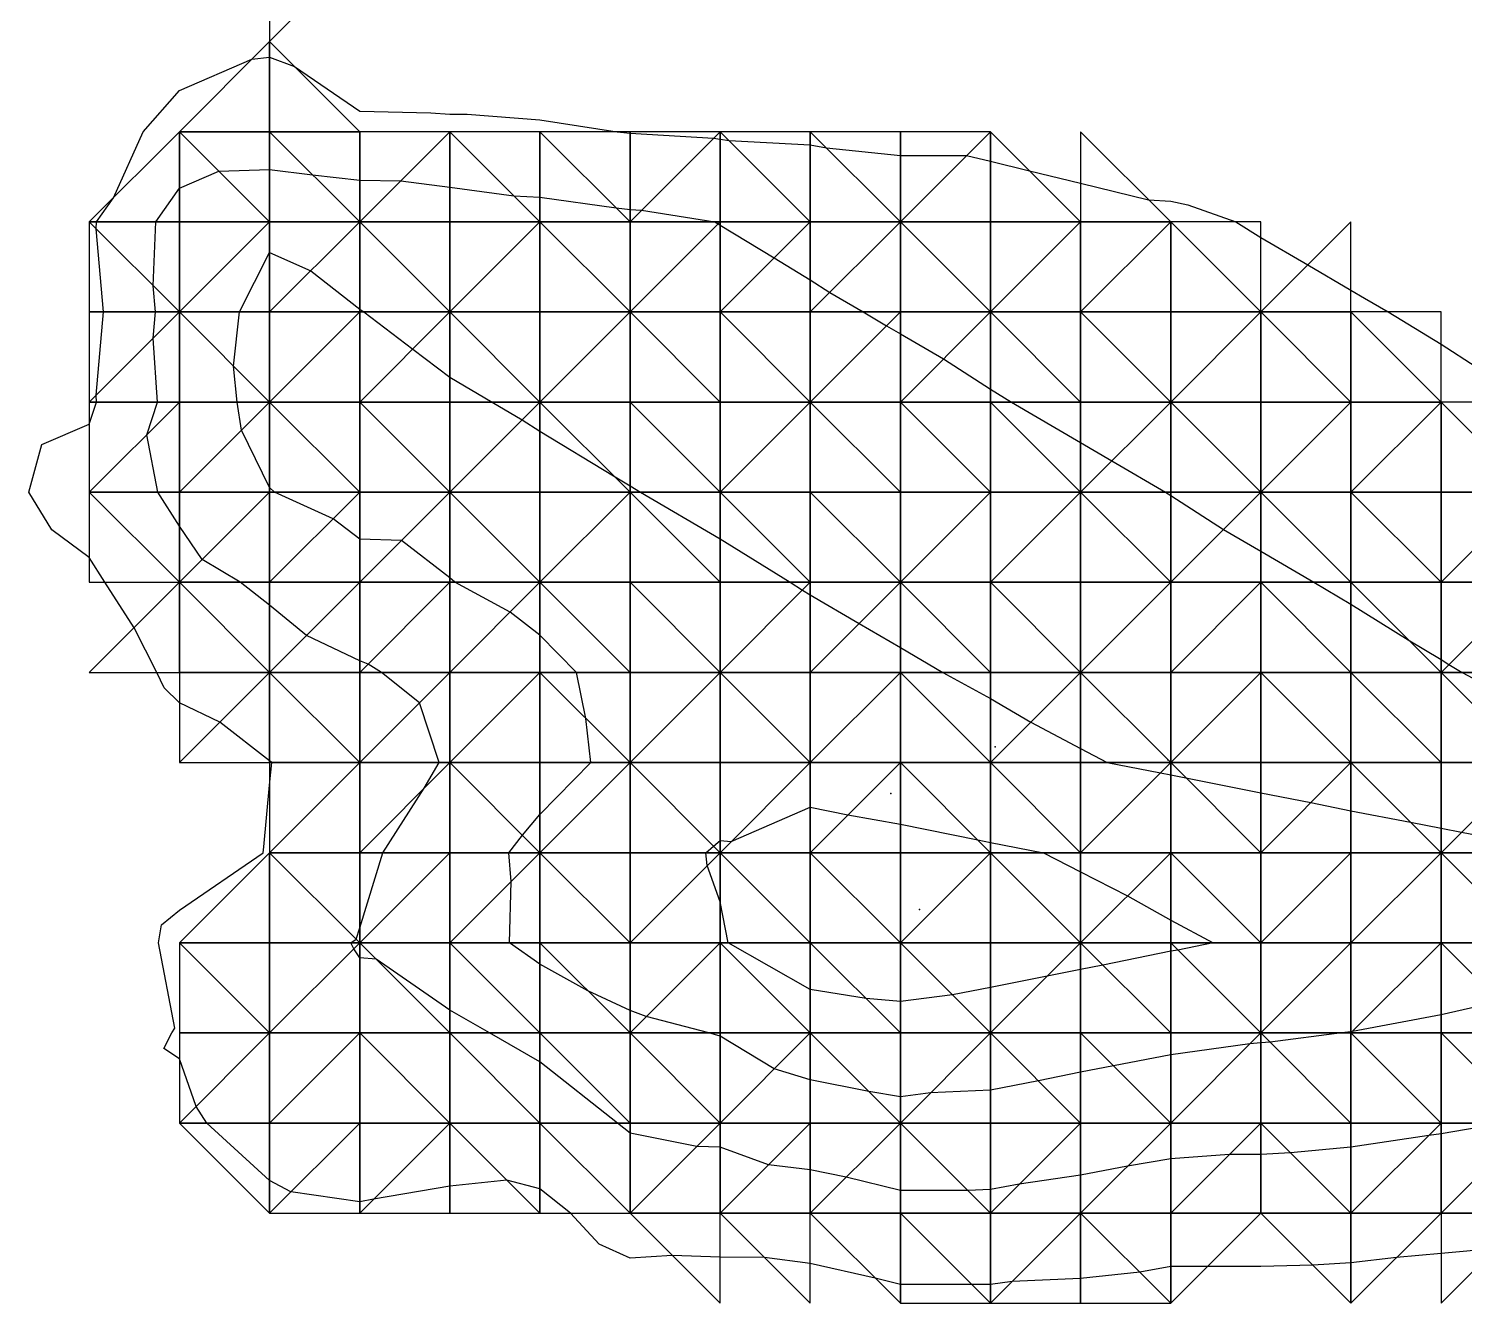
# Model space of a CAD drawing. Header units: metres. Extents: x 4732344 to 4732577, y 2266116 to 2266284.
# Drawn here: x 4732529.44 to 4732537.41, y 2266248.23 to 2266255.31 of the extents above; entities that cross this region are included whole.
import ezdxf

# ---------------------------------------------------------------- set-up
doc = ezdxf.new("R2010")
doc.units = ezdxf.units.M
doc.layers.add('TIN', color=5, linetype='Continuous')

msp = doc.modelspace()

# ---------------------------------------------------------------- linework, layer by layer
at = {"layer": 'corte', "color": 1}
for points in [[(4732537.5833, 2266248.5393, 1328.7219), (4732537.279, 2266248.5113, 1328.7118), (4732537.0326, 2266248.4886, 1328.7036), (4732536.779, 2266248.4594, 1328.6952), (4732536.5682, 2266248.4458, 1328.688), (4732536.279, 2266248.4387, 1328.6779), (4732535.9827, 2266248.4387, 1328.6675), (4732535.779, 2266248.4387, 1328.6603), (4732535.6071, 2266248.4069, 1328.6547), (4732535.279, 2266248.3729, 1328.6437), (4732534.8995, 2266248.3555, 1328.6306), (4732534.779, 2266248.3392, 1328.6266), (4732534.6748, 2266248.3392, 1328.623), (4732534.279, 2266248.3392, 1328.6094), (4732534.1401, 2266248.3739, 1328.6041), (4732533.779, 2266248.4554, 1328.5905), (4732533.5259, 2266248.4881, 1328.5794), (4732533.279, 2266248.4911, 1328.5668), (4732533.0132, 2266248.5008, 1328.5531), (4732532.779, 2266248.485, 1328.5413), (4732532.6077, 2266248.5637, 1328.5316), (4732532.4486, 2266248.735, 1328.5214), (4732532.279, 2266248.8707, 1328.5111), (4732532.0963, 2266248.9177, 1328.5012), (4732531.779, 2266248.8839, 1328.4853), (4732531.3559, 2266248.8119, 1328.4578), (4732531.279, 2266248.7975, 1328.4528), (4732530.8972, 2266248.8532, 1328.4253), (4732530.779, 2266248.9156, 1328.4157), (4732530.4305, 2266249.235, 1328.3845), (4732530.3716, 2266249.3276, 1328.3784), (4732530.279, 2266249.5921, 1328.366), (4732530.192, 2266249.648, 1328.3583), (4732530.2364, 2266249.735, 1328.3599), (4732530.2527, 2266249.7613, 1328.3604), (4732530.162, 2266250.235, 1328.3435), (4732530.179, 2266250.335, 1328.3424), (4732530.279, 2266250.4153, 1328.3475), (4732530.7433, 2266250.735, 1328.3723), (4732530.7464, 2266250.7676, 1328.3718), (4732530.779, 2266251.11, 1328.3663), (4732530.7915, 2266251.235, 1328.3643), (4732530.779, 2266251.2443, 1328.3633), (4732530.503, 2266251.459, 1328.363), (4732530.279, 2266251.5658, 1328.3577), (4732530.1937, 2266251.6497, 1328.3597), (4732530.154, 2266251.735, 1328.3651), (4732530.0271, 2266251.9831, 1328.3798), (4732529.8654, 2266252.235, 1328.3885), (4732529.779, 2266252.3723, 1328.3862), (4732529.5711, 2266252.5271, 1328.364), (4732529.4426, 2266252.735, 1328.361), (4732529.5147, 2266252.9993, 1328.399), (4732529.779, 2266253.1126, 1328.4568), (4732529.8195, 2266253.235, 1328.4757), (4732529.817, 2266253.273, 1328.4789), (4732529.857, 2266253.735, 1328.5301), (4732529.817, 2266254.197, 1328.567), (4732529.8185, 2266254.235, 1328.5709), (4732529.9123, 2266254.3683, 1328.5745), (4732530.0778, 2266254.735, 1328.5394), (4732530.279, 2266254.9642, 1328.5208), (4732530.6814, 2266255.1374, 1328.5153), (4732530.779, 2266255.148, 1328.5175), (4732530.9169, 2266255.0971, 1328.5279), (4732531.279, 2266254.8491, 1328.5679), (4732531.6734, 2266254.8406, 1328.5824), (4732531.779, 2266254.8319, 1328.587), (4732531.8759, 2266254.8319, 1328.5903), (4732532.279, 2266254.8009, 1328.6076), (4732532.7076, 2266254.735, 1328.6296), (4732532.779, 2266254.7265, 1328.633), (4732533.243, 2266254.699, 1328.6867), (4732533.279, 2266254.6933, 1328.6881), (4732533.3285, 2266254.6855, 1328.6901), (4732533.779, 2266254.6621, 1328.7064), (4732533.8687, 2266254.6453, 1328.7101), (4732534.279, 2266254.6028, 1328.7257), (4732534.6468, 2266254.6028, 1328.7384), (4732534.779, 2266254.5707, 1328.744), (4732534.996, 2266254.518, 1328.7533), (4732535.279, 2266254.4493, 1328.7653), (4732535.6564, 2266254.3576, 1328.7814), (4732535.779, 2266254.349, 1328.7859), (4732535.8732, 2266254.3292, 1328.7898), (4732536.1401, 2266254.235, 1328.8), (4732536.279, 2266254.1488, 1328.7999), (4732536.5399, 2266253.9959, 1328.8001), (4732536.779, 2266253.8557, 1328.8003), (4732536.8551, 2266253.8111, 1328.8003), (4732536.9849, 2266253.735, 1328.8001), (4732537.279, 2266253.5564, 1328.7994), (4732537.4747, 2266253.4307, 1328.7985)], [(4732537.6252, 2266249.235, 1328.6122), (4732537.279, 2266249.175, 1328.6012), (4732537.2108, 2266249.1668, 1328.599), (4732536.779, 2266249.1004, 1328.5851), (4732536.4437, 2266249.0703, 1328.5738), (4732536.279, 2266249.06, 1328.5681), (4732536.104, 2266249.06, 1328.5619), (4732535.779, 2266249.0373, 1328.5509), (4732535.5396, 2266248.9956, 1328.5431), (4732535.279, 2266248.9452, 1328.5347), (4732534.939, 2266248.895, 1328.5236), (4732534.779, 2266248.8654, 1328.5185), (4732534.654, 2266248.86, 1328.5143), (4732534.279, 2266248.86, 1328.5015), (4732533.979, 2266248.935, 1328.49), (4732533.779, 2266248.975, 1328.4826), (4732533.5469, 2266249.0029, 1328.4742), (4732533.279, 2266249.1009, 1328.4593), (4732533.1496, 2266249.1056, 1328.4526), (4732532.779, 2266249.1787, 1328.4328), (4732532.7088, 2266249.235, 1328.4286), (4732532.279, 2266249.5753, 1328.4025), (4732531.9985, 2266249.735, 1328.3813), (4732531.779, 2266249.8618, 1328.3633), (4732531.3699, 2266250.1441, 1328.3288), (4732531.279, 2266250.1517, 1328.3223), (4732531.2457, 2266250.2017, 1328.3189), (4732531.2302, 2266250.235, 1328.3171), (4732531.2592, 2266250.2548, 1328.3186), (4732531.279, 2266250.3183, 1328.3186), (4732531.4072, 2266250.735, 1328.318), (4732531.6361, 2266251.0921, 1328.3258), (4732531.721, 2266251.235, 1328.3284), (4732531.6105, 2266251.5665, 1328.3495), (4732531.401, 2266251.735, 1328.351), (4732531.3253, 2266251.7813, 1328.3502), (4732531.279, 2266251.7991, 1328.3487), (4732530.9833, 2266251.9393, 1328.3416), (4732530.779, 2266252.108, 1328.3435), (4732530.6157, 2266252.235, 1328.3443), (4732530.405, 2266252.361, 1328.3417), (4732530.279, 2266252.5463, 1328.3506), (4732530.1585, 2266252.735, 1328.3601), (4732530.0972, 2266253.0532, 1328.3861), (4732530.1574, 2266253.235, 1328.4074), (4732530.1334, 2266253.5894, 1328.4394), (4732530.1461, 2266253.735, 1328.454), (4732530.1334, 2266253.8806, 1328.4669), (4732530.1474, 2266254.235, 1328.4935), (4732530.279, 2266254.4219, 1328.4811), (4732530.498, 2266254.516, 1328.4781), (4732530.779, 2266254.5255, 1328.4867), (4732531.0175, 2266254.4965, 1328.4981), (4732531.279, 2266254.4663, 1328.5105), (4732531.5072, 2266254.4632, 1328.5186), (4732531.779, 2266254.4282, 1328.5319), (4732532.1343, 2266254.3797, 1328.5494), (4732532.279, 2266254.3714, 1328.5553), (4732532.7021, 2266254.3119, 1328.5765), (4732532.779, 2266254.3028, 1328.5801), (4732532.843, 2266254.299, 1328.5827), (4732533.2496, 2266254.235, 1328.6), (4732533.2681, 2266254.2241, 1328.6), (4732533.279, 2266254.2171, 1328.6), (4732533.579, 2266254.035, 1328.5999), (4732533.779, 2266253.9136, 1328.5999), (4732533.8877, 2266253.8437, 1328.5997), (4732534.0731, 2266253.735, 1328.5999), (4732534.2029, 2266253.6589, 1328.6), (4732534.279, 2266253.6143, 1328.6001), (4732534.5181, 2266253.4741, 1328.6003), (4732534.779, 2266253.3064, 1328.5998), (4732534.8966, 2266253.235, 1328.5998), (4732535.279, 2266253.0109, 1328.6001), (4732535.4529, 2266252.9089, 1328.6002), (4732535.7496, 2266252.735, 1328.6004), (4732535.779, 2266252.7171, 1328.6004), (4732536.0725, 2266252.5285, 1328.5996), (4732536.279, 2266252.4074, 1328.5997), (4732536.5731, 2266252.235, 1328.5999), (4732536.779, 2266252.1143, 1328.6001), (4732537.0972, 2266251.9168, 1328.5997), (4732537.279, 2266251.8064, 1328.5997), (4732537.3225, 2266251.7785, 1328.5996), (4732537.3966, 2266251.735, 1328.5997), (4732537.779, 2266251.5319, 1328.6012)], [(4732534.104, 2266249.41, 1328.3871), (4732533.779, 2266249.475, 1328.3749), (4732533.579, 2266249.535, 1328.3672), (4732533.279, 2266249.7165, 1328.3517), (4732533.2165, 2266249.735, 1328.3483), (4732532.8695, 2266249.8255, 1328.3295), (4732532.779, 2266249.8585, 1328.3245), (4732532.5457, 2266249.9683, 1328.3112), (4732532.279, 2266250.1162, 1328.292), (4732532.11, 2266250.235, 1328.2777), (4732532.1196, 2266250.5756, 1328.2707), (4732532.1071, 2266250.735, 1328.2663), (4732532.1825, 2266250.8315, 1328.2693), (4732532.279, 2266250.9465, 1328.2733), (4732532.562, 2266251.235, 1328.2863), (4732532.5343, 2266251.4797, 1328.3049), (4732532.4824, 2266251.735, 1328.3255), (4732532.279, 2266251.9419, 1328.3311), (4732532.114, 2266252.07, 1328.3319), (4732531.8068, 2266252.235, 1328.3263), (4732531.779, 2266252.2606, 1328.3269), (4732531.5109, 2266252.4669, 1328.3279), (4732531.279, 2266252.4738, 1328.3126), (4732531.1319, 2266252.5879, 1328.3133), (4732530.806, 2266252.735, 1328.3048), (4732530.779, 2266252.7613, 1328.3054), (4732530.6238, 2266253.0798, 1328.3249), (4732530.599, 2266253.235, 1328.3379), (4732530.579, 2266253.435, 1328.3554), (4732530.6123, 2266253.735, 1328.3808), (4732530.779, 2266254.0643, 1328.4054), (4732531.0078, 2266253.9638, 1328.4075), (4732531.279, 2266253.7502, 1328.4046), (4732531.3017, 2266253.735, 1328.4045), (4732531.5731, 2266253.5291, 1328.402), (4732531.779, 2266253.3729, 1328.4001), (4732532.0143, 2266253.235, 1328.4003), (4732532.1812, 2266253.1372, 1328.4005), (4732532.279, 2266253.0743, 1328.4002), (4732532.6881, 2266252.8259, 1328.4), (4732532.779, 2266252.7695, 1328.3999), (4732532.8378, 2266252.735, 1328.4), (4732533.279, 2266252.4764, 1328.4004), (4732533.6679, 2266252.235, 1328.4), (4732533.7355, 2266252.1915, 1328.3999), (4732533.779, 2266252.166, 1328.3999), (4732534.0507, 2266252.0067, 1328.4002), (4732534.279, 2266251.8729, 1328.4003), (4732534.5143, 2266251.735, 1328.4004), (4732534.779, 2266251.5898, 1328.4012), (4732535.0035, 2266251.4595, 1328.4014), (4732535.279, 2266251.3131, 1328.4024), (4732535.4261, 2266251.235, 1328.4046), (4732535.7219, 2266251.1779, 1328.4156), (4732535.779, 2266251.1668, 1328.4178), (4732535.8635, 2266251.1505, 1328.4209), (4732536.279, 2266251.0665, 1328.4365), (4732536.5573, 2266251.0133, 1328.447), (4732536.779, 2266250.968, 1328.4554), (4732537.11, 2266250.904, 1328.4679), (4732537.279, 2266250.8714, 1328.4743), (4732537.3933, 2266250.8493, 1328.4786), (4732537.779, 2266250.7748, 1328.4931)], [(4732536.0143, 2266250.235, 1328.3403), (4732535.8194, 2266250.1946, 1328.334), (4732535.779, 2266250.189, 1328.3327), (4732535.4028, 2266250.1112, 1328.321), (4732535.279, 2266250.0873, 1328.3171), (4732535.0933, 2266250.0493, 1328.3113), (4732534.779, 2266249.9879, 1328.3014), (4732534.5675, 2266249.9465, 1328.2948), (4732534.279, 2266249.9089, 1328.2855), (4732534.0885, 2266249.9255, 1328.2787), (4732533.779, 2266249.975, 1328.2673), (4732533.3229, 2266250.235, 1328.2476), (4732533.279, 2266250.4623, 1328.2426), (4732533.2076, 2266250.6636, 1328.2365), (4732533.2001, 2266250.735, 1328.2352), (4732533.2429, 2266250.7711, 1328.2368), (4732533.279, 2266250.8017, 1328.2376), (4732533.3402, 2266250.7962, 1328.2397), (4732533.779, 2266250.9879, 1328.2519), (4732533.9885, 2266250.9445, 1328.2597), (4732534.279, 2266250.8923, 1328.2705), (4732534.7086, 2266250.8054, 1328.2865), (4732534.779, 2266250.7918, 1328.2892), (4732535.0731, 2266250.735, 1328.3001), (4732535.279, 2266250.6289, 1328.3088), (4732535.539, 2266250.495, 1328.3198), (4732535.779, 2266250.36, 1328.3301), (4732536.0143, 2266250.235, 1328.3403)], [(4732537.6051, 2266249.9089, 1328.5008), (4732537.279, 2266249.835, 1328.4907), (4732536.7872, 2266249.7432, 1328.4752), (4732536.779, 2266249.7413, 1328.4749), (4732536.729, 2266249.735, 1328.4733), (4732536.3301, 2266249.6839, 1328.4601), (4732536.279, 2266249.6794, 1328.4583), (4732536.219, 2266249.675, 1328.4563), (4732535.779, 2266249.6143, 1328.4418), (4732535.4617, 2266249.5523, 1328.4315), (4732535.279, 2266249.5166, 1328.4258), (4732535.0457, 2266249.4683, 1328.4185), (4732534.779, 2266249.4168, 1328.4101), (4732534.4457, 2266249.4017, 1328.3989), (4732534.279, 2266249.3808, 1328.3935), (4732534.104, 2266249.41, 1328.3871)]]:
    msp.add_polyline3d(points, dxfattribs=at)
at = {"layer": 'corte_centroid', "color": 2}
for p in [(4732534.8046, 2266251.323, 1328.4867), (4732535.763, 2266251.2502, 1328.6159), (4732534.2259, 2266251.0627, 1328.3661), (4732534.3847, 2266250.4189, 1328.2813)]:
    msp.add_point(p, dxfattribs=at)
at = {"layer": 'TIN', "color": 5}
for points in [[(4732531.279, 2266255.735, -0.12), (4732530.779, 2266255.735, -0.104), (4732530.779, 2266255.235, -0.092)], [(4732530.779, 2266255.235, -0.092), (4732530.279, 2266254.735, -0.133), (4732530.779, 2266254.735, -0.138)], [(4732530.779, 2266254.735, -0.138), (4732531.279, 2266254.735, -0.121), (4732530.779, 2266255.235, -0.092)], [(4732530.279, 2266254.235, -0.24), (4732530.279, 2266254.735, -0.133), (4732529.779, 2266254.235, -0.088)], [(4732530.279, 2266254.235, -0.24), (4732530.779, 2266254.235, -0.286), (4732530.279, 2266254.735, -0.133)], [(4732530.279, 2266254.735, -0.133), (4732530.779, 2266254.235, -0.286), (4732530.779, 2266254.735, -0.138)], [(4732530.779, 2266254.735, -0.138), (4732530.779, 2266254.235, -0.286), (4732531.279, 2266254.235, -0.268)], [(4732531.279, 2266254.235, -0.268), (4732531.279, 2266254.735, -0.121), (4732530.779, 2266254.735, -0.138)], [(4732531.279, 2266254.735, -0.121), (4732531.279, 2266254.235, -0.268), (4732531.779, 2266254.735, -0.119)], [(4732531.779, 2266254.735, -0.119), (4732531.279, 2266254.235, -0.268), (4732531.779, 2266254.235, -0.251)], [(4732532.279, 2266254.735, -0.112), (4732531.779, 2266254.735, -0.119), (4732532.279, 2266254.235, -0.233)], [(4732532.279, 2266254.235, -0.233), (4732531.779, 2266254.735, -0.119), (4732531.779, 2266254.235, -0.251)], [(4732532.279, 2266254.735, -0.112), (4732532.279, 2266254.235, -0.233), (4732532.779, 2266254.235, -0.216)], [(4732532.779, 2266254.235, -0.216), (4732532.779, 2266254.735, -0.098), (4732532.279, 2266254.735, -0.112)], [(4732533.279, 2266254.235, -0.199), (4732533.279, 2266254.735, -0.091), (4732532.779, 2266254.235, -0.216)], [(4732533.279, 2266254.735, -0.091), (4732532.779, 2266254.735, -0.098), (4732532.779, 2266254.235, -0.216)], [(4732533.279, 2266254.735, -0.091), (4732533.779, 2266254.235, -0.182), (4732533.779, 2266254.735, -0.086)], [(4732533.279, 2266254.235, -0.199), (4732533.779, 2266254.235, -0.182), (4732533.279, 2266254.735, -0.091)], [(4732534.279, 2266254.235, -0.164), (4732534.279, 2266254.735, -0.077), (4732533.779, 2266254.735, -0.086)], [(4732533.779, 2266254.735, -0.086), (4732533.779, 2266254.235, -0.182), (4732534.279, 2266254.235, -0.164)], [(4732534.779, 2266254.235, -0.147), (4732534.779, 2266254.735, -0.077), (4732534.279, 2266254.235, -0.164)], [(4732534.279, 2266254.235, -0.164), (4732534.779, 2266254.735, -0.077), (4732534.279, 2266254.735, -0.077)], [(4732534.779, 2266254.235, -0.147), (4732535.279, 2266254.235, -0.13), (4732534.779, 2266254.735, -0.077)], [(4732535.279, 2266254.735, -0.06), (4732535.279, 2266254.235, -0.13), (4732535.779, 2266254.235, -0.113)], [(4732530.279, 2266254.235, -0.24), (4732529.779, 2266254.235, -0.088), (4732530.279, 2266253.735, -0.246)], [(4732530.279, 2266253.735, -0.246), (4732529.779, 2266254.235, -0.088), (4732529.779, 2266253.735, -0.073)], [(4732530.279, 2266253.735, -0.246), (4732530.779, 2266254.235, -0.286), (4732530.279, 2266254.235, -0.24)], [(4732530.279, 2266253.735, -0.246), (4732530.779, 2266253.735, -0.327), (4732530.779, 2266254.235, -0.286)], [(4732531.279, 2266254.235, -0.268), (4732530.779, 2266253.735, -0.327), (4732531.279, 2266253.735, -0.301)], [(4732530.779, 2266254.235, -0.286), (4732530.779, 2266253.735, -0.327), (4732531.279, 2266254.235, -0.268)], [(4732531.779, 2266253.735, -0.279), (4732531.279, 2266254.235, -0.268), (4732531.279, 2266253.735, -0.301)], [(4732531.779, 2266254.235, -0.251), (4732531.279, 2266254.235, -0.268), (4732531.779, 2266253.735, -0.279)], [(4732532.279, 2266253.735, -0.262), (4732532.279, 2266254.235, -0.233), (4732531.779, 2266253.735, -0.279)], [(4732531.779, 2266253.735, -0.279), (4732532.279, 2266254.235, -0.233), (4732531.779, 2266254.235, -0.251)], [(4732532.779, 2266253.735, -0.245), (4732532.279, 2266254.235, -0.233), (4732532.279, 2266253.735, -0.262)], [(4732532.779, 2266253.735, -0.245), (4732532.779, 2266254.235, -0.216), (4732532.279, 2266254.235, -0.233)], [(4732532.779, 2266253.735, -0.245), (4732533.279, 2266253.735, -0.227), (4732533.279, 2266254.235, -0.199)], [(4732533.279, 2266254.235, -0.199), (4732532.779, 2266254.235, -0.216), (4732532.779, 2266253.735, -0.245)], [(4732533.279, 2266253.735, -0.227), (4732533.779, 2266254.235, -0.182), (4732533.279, 2266254.235, -0.199)], [(4732533.279, 2266253.735, -0.227), (4732533.779, 2266253.735, -0.21), (4732533.779, 2266254.235, -0.182)], [(4732534.279, 2266254.235, -0.164), (4732533.779, 2266253.735, -0.21), (4732534.279, 2266253.735, -0.193)], [(4732533.779, 2266254.235, -0.182), (4732533.779, 2266253.735, -0.21), (4732534.279, 2266254.235, -0.164)], [(4732534.279, 2266254.235, -0.164), (4732534.779, 2266253.735, -0.176), (4732534.779, 2266254.235, -0.147)], [(4732534.279, 2266253.735, -0.193), (4732534.779, 2266253.735, -0.176), (4732534.279, 2266254.235, -0.164)], [(4732535.279, 2266254.235, -0.13), (4732534.779, 2266253.735, -0.176), (4732535.279, 2266253.735, -0.159)], [(4732534.779, 2266254.235, -0.147), (4732534.779, 2266253.735, -0.176), (4732535.279, 2266254.235, -0.13)], [(4732535.779, 2266254.235, -0.113), (4732535.279, 2266254.235, -0.13), (4732535.279, 2266253.735, -0.159)], [(4732535.779, 2266254.235, -0.113), (4732535.279, 2266253.735, -0.159), (4732535.779, 2266253.735, -0.141)], [(4732536.279, 2266253.735, -0.124), (4732535.779, 2266254.235, -0.113), (4732535.779, 2266253.735, -0.141)], [(4732536.279, 2266254.235, -0.095), (4732535.779, 2266254.235, -0.113), (4732536.279, 2266253.735, -0.124)], [(4732536.279, 2266253.735, -0.124), (4732536.779, 2266253.735, -0.107), (4732536.779, 2266254.235, -0.078)], [(4732529.779, 2266253.735, -0.073), (4732529.779, 2266253.235, -0.088), (4732530.279, 2266253.735, -0.246)], [(4732529.779, 2266253.235, -0.088), (4732530.279, 2266253.235, -0.236), (4732530.279, 2266253.735, -0.246)], [(4732530.779, 2266253.235, -0.336), (4732530.279, 2266253.735, -0.246), (4732530.279, 2266253.235, -0.236)], [(4732530.779, 2266253.735, -0.327), (4732530.279, 2266253.735, -0.246), (4732530.779, 2266253.235, -0.336)], [(4732531.279, 2266253.735, -0.301), (4732530.779, 2266253.735, -0.327), (4732530.779, 2266253.235, -0.336)], [(4732530.779, 2266253.235, -0.336), (4732531.279, 2266253.235, -0.33), (4732531.279, 2266253.735, -0.301)], [(4732531.779, 2266253.735, -0.279), (4732531.279, 2266253.235, -0.33), (4732531.779, 2266253.235, -0.308)], [(4732531.279, 2266253.735, -0.301), (4732531.279, 2266253.235, -0.33), (4732531.779, 2266253.735, -0.279)], [(4732532.279, 2266253.735, -0.262), (4732531.779, 2266253.735, -0.279), (4732532.279, 2266253.235, -0.291)], [(4732532.279, 2266253.235, -0.291), (4732531.779, 2266253.735, -0.279), (4732531.779, 2266253.235, -0.308)], [(4732532.279, 2266253.735, -0.262), (4732532.279, 2266253.235, -0.291), (4732532.779, 2266253.735, -0.245)], [(4732532.779, 2266253.735, -0.245), (4732532.279, 2266253.235, -0.291), (4732532.779, 2266253.235, -0.273)], [(4732532.779, 2266253.735, -0.245), (4732532.779, 2266253.235, -0.273), (4732533.279, 2266253.235, -0.256)], [(4732533.279, 2266253.235, -0.256), (4732533.279, 2266253.735, -0.227), (4732532.779, 2266253.735, -0.245)], [(4732533.779, 2266253.735, -0.21), (4732533.279, 2266253.735, -0.227), (4732533.779, 2266253.235, -0.239)], [(4732533.779, 2266253.235, -0.239), (4732533.279, 2266253.735, -0.227), (4732533.279, 2266253.235, -0.256)], [(4732533.779, 2266253.235, -0.239), (4732534.279, 2266253.235, -0.222), (4732534.279, 2266253.735, -0.193)], [(4732534.279, 2266253.735, -0.193), (4732533.779, 2266253.735, -0.21), (4732533.779, 2266253.235, -0.239)], [(4732534.779, 2266253.735, -0.176), (4732534.279, 2266253.235, -0.222), (4732534.779, 2266253.235, -0.204)], [(4732534.279, 2266253.735, -0.193), (4732534.279, 2266253.235, -0.222), (4732534.779, 2266253.735, -0.176)], [(4732535.279, 2266253.735, -0.159), (4732534.779, 2266253.735, -0.176), (4732535.279, 2266253.235, -0.187)], [(4732535.279, 2266253.235, -0.187), (4732534.779, 2266253.735, -0.176), (4732534.779, 2266253.235, -0.204)], [(4732535.779, 2266253.735, -0.141), (4732535.279, 2266253.735, -0.159), (4732535.779, 2266253.235, -0.17)], [(4732535.279, 2266253.735, -0.159), (4732535.279, 2266253.235, -0.187), (4732535.779, 2266253.235, -0.17)], [(4732535.779, 2266253.235, -0.17), (4732536.279, 2266253.735, -0.124), (4732535.779, 2266253.735, -0.141)], [(4732536.279, 2266253.235, -0.153), (4732536.279, 2266253.735, -0.124), (4732535.779, 2266253.235, -0.17)], [(4732536.779, 2266253.235, -0.136), (4732536.779, 2266253.735, -0.107), (4732536.279, 2266253.735, -0.124)], [(4732536.279, 2266253.735, -0.124), (4732536.279, 2266253.235, -0.153), (4732536.779, 2266253.235, -0.136)], [(4732537.279, 2266253.735, -0.09), (4732536.779, 2266253.735, -0.107), (4732537.279, 2266253.235, -0.118)], [(4732537.279, 2266253.235, -0.118), (4732536.779, 2266253.735, -0.107), (4732536.779, 2266253.235, -0.136)], [(4732529.779, 2266253.235, -0.088), (4732529.779, 2266252.735, -0.137), (4732530.279, 2266253.235, -0.236)], [(4732530.279, 2266253.235, -0.236), (4732529.779, 2266252.735, -0.137), (4732530.279, 2266252.735, -0.22)], [(4732530.779, 2266253.235, -0.336), (4732530.279, 2266253.235, -0.236), (4732530.279, 2266252.735, -0.22)], [(4732530.279, 2266252.735, -0.22), (4732530.779, 2266252.735, -0.298), (4732530.779, 2266253.235, -0.336)], [(4732530.779, 2266252.735, -0.298), (4732531.279, 2266252.735, -0.335), (4732530.779, 2266253.235, -0.336)], [(4732531.279, 2266252.735, -0.335), (4732531.279, 2266253.235, -0.33), (4732530.779, 2266253.235, -0.336)], [(4732531.779, 2266252.735, -0.337), (4732531.279, 2266253.235, -0.33), (4732531.279, 2266252.735, -0.335)], [(4732531.779, 2266253.235, -0.308), (4732531.279, 2266253.235, -0.33), (4732531.779, 2266252.735, -0.337)], [(4732531.779, 2266253.235, -0.308), (4732531.779, 2266252.735, -0.337), (4732532.279, 2266253.235, -0.291)], [(4732532.279, 2266253.235, -0.291), (4732531.779, 2266252.735, -0.337), (4732532.279, 2266252.735, -0.319)], [(4732532.779, 2266252.735, -0.302), (4732532.779, 2266253.235, -0.273), (4732532.279, 2266253.235, -0.291)], [(4732532.279, 2266253.235, -0.291), (4732532.279, 2266252.735, -0.319), (4732532.779, 2266252.735, -0.302)], [(4732532.779, 2266253.235, -0.273), (4732533.279, 2266252.735, -0.285), (4732533.279, 2266253.235, -0.256)], [(4732532.779, 2266252.735, -0.302), (4732533.279, 2266252.735, -0.285), (4732532.779, 2266253.235, -0.273)], [(4732533.279, 2266253.235, -0.256), (4732533.279, 2266252.735, -0.285), (4732533.779, 2266253.235, -0.239)], [(4732533.779, 2266253.235, -0.239), (4732533.279, 2266252.735, -0.285), (4732533.779, 2266252.735, -0.268)], [(4732534.279, 2266253.235, -0.222), (4732533.779, 2266253.235, -0.239), (4732534.279, 2266252.735, -0.25)], [(4732534.279, 2266252.735, -0.25), (4732533.779, 2266253.235, -0.239), (4732533.779, 2266252.735, -0.268)], [(4732534.779, 2266253.235, -0.204), (4732534.279, 2266253.235, -0.222), (4732534.779, 2266252.735, -0.233)], [(4732534.279, 2266253.235, -0.222), (4732534.279, 2266252.735, -0.25), (4732534.779, 2266252.735, -0.233)], [(4732535.279, 2266252.735, -0.216), (4732535.279, 2266253.235, -0.187), (4732534.779, 2266253.235, -0.204)], [(4732534.779, 2266253.235, -0.204), (4732534.779, 2266252.735, -0.233), (4732535.279, 2266252.735, -0.216)], [(4732535.279, 2266252.735, -0.216), (4732535.779, 2266253.235, -0.17), (4732535.279, 2266253.235, -0.187)], [(4732535.779, 2266252.735, -0.199), (4732535.779, 2266253.235, -0.17), (4732535.279, 2266252.735, -0.216)], [(4732535.779, 2266252.735, -0.199), (4732536.279, 2266252.735, -0.181), (4732535.779, 2266253.235, -0.17)], [(4732535.779, 2266253.235, -0.17), (4732536.279, 2266252.735, -0.181), (4732536.279, 2266253.235, -0.153)], [(4732536.279, 2266252.735, -0.181), (4732536.779, 2266252.735, -0.164), (4732536.779, 2266253.235, -0.136)], [(4732536.779, 2266253.235, -0.136), (4732536.279, 2266253.235, -0.153), (4732536.279, 2266252.735, -0.181)], [(4732537.279, 2266253.235, -0.118), (4732536.779, 2266252.735, -0.164), (4732537.279, 2266252.735, -0.147)], [(4732536.779, 2266253.235, -0.136), (4732536.779, 2266252.735, -0.164), (4732537.279, 2266253.235, -0.118)], [(4732537.279, 2266252.735, -0.147), (4732537.779, 2266252.735, -0.13), (4732537.279, 2266253.235, -0.118)], [(4732537.279, 2266253.235, -0.118), (4732537.779, 2266252.735, -0.13), (4732537.779, 2266253.235, -0.101)], [(4732530.279, 2266252.235, -0.167), (4732529.779, 2266252.735, -0.137), (4732529.779, 2266252.235, -0.086)], [(4732530.279, 2266252.735, -0.22), (4732529.779, 2266252.735, -0.137), (4732530.279, 2266252.235, -0.167)], [(4732530.279, 2266252.235, -0.167), (4732530.779, 2266252.235, -0.216), (4732530.779, 2266252.735, -0.298)], [(4732530.279, 2266252.235, -0.167), (4732530.779, 2266252.735, -0.298), (4732530.279, 2266252.735, -0.22)], [(4732530.779, 2266252.735, -0.298), (4732530.779, 2266252.235, -0.216), (4732531.279, 2266252.735, -0.335)], [(4732531.279, 2266252.735, -0.335), (4732530.779, 2266252.235, -0.216), (4732531.279, 2266252.235, -0.268)], [(4732531.779, 2266252.735, -0.337), (4732531.279, 2266252.735, -0.335), (4732531.279, 2266252.235, -0.268)], [(4732531.279, 2266252.235, -0.268), (4732531.779, 2266252.235, -0.298), (4732531.779, 2266252.735, -0.337)], [(4732532.279, 2266252.235, -0.334), (4732531.779, 2266252.735, -0.337), (4732531.779, 2266252.235, -0.298)], [(4732532.279, 2266252.735, -0.319), (4732531.779, 2266252.735, -0.337), (4732532.279, 2266252.235, -0.334)], [(4732532.279, 2266252.235, -0.334), (4732532.779, 2266252.235, -0.331), (4732532.779, 2266252.735, -0.302)], [(4732532.779, 2266252.735, -0.302), (4732532.279, 2266252.735, -0.319), (4732532.279, 2266252.235, -0.334)], [(4732533.279, 2266252.235, -0.314), (4732533.279, 2266252.735, -0.285), (4732532.779, 2266252.735, -0.302)], [(4732532.779, 2266252.735, -0.302), (4732532.779, 2266252.235, -0.331), (4732533.279, 2266252.235, -0.314)], [(4732533.279, 2266252.735, -0.285), (4732533.279, 2266252.235, -0.314), (4732533.779, 2266252.235, -0.296)], [(4732533.779, 2266252.735, -0.268), (4732533.279, 2266252.735, -0.285), (4732533.779, 2266252.235, -0.296)], [(4732533.779, 2266252.735, -0.268), (4732533.779, 2266252.235, -0.296), (4732534.279, 2266252.235, -0.279)], [(4732534.279, 2266252.235, -0.279), (4732534.279, 2266252.735, -0.25), (4732533.779, 2266252.735, -0.268)], [(4732534.279, 2266252.235, -0.279), (4732534.779, 2266252.735, -0.233), (4732534.279, 2266252.735, -0.25)], [(4732534.779, 2266252.235, -0.262), (4732534.779, 2266252.735, -0.233), (4732534.279, 2266252.235, -0.279)], [(4732535.279, 2266252.735, -0.216), (4732534.779, 2266252.235, -0.262), (4732535.279, 2266252.235, -0.245)], [(4732535.279, 2266252.735, -0.216), (4732534.779, 2266252.735, -0.233), (4732534.779, 2266252.235, -0.262)], [(4732535.279, 2266252.735, -0.216), (4732535.279, 2266252.235, -0.245), (4732535.779, 2266252.235, -0.227)], [(4732535.779, 2266252.235, -0.227), (4732535.779, 2266252.735, -0.199), (4732535.279, 2266252.735, -0.216)], [(4732535.779, 2266252.235, -0.227), (4732536.279, 2266252.235, -0.21), (4732536.279, 2266252.735, -0.181)], [(4732536.279, 2266252.735, -0.181), (4732535.779, 2266252.735, -0.199), (4732535.779, 2266252.235, -0.227)], [(4732536.279, 2266252.735, -0.181), (4732536.279, 2266252.235, -0.21), (4732536.779, 2266252.235, -0.193)], [(4732536.779, 2266252.235, -0.193), (4732536.779, 2266252.735, -0.164), (4732536.279, 2266252.735, -0.181)], [(4732536.779, 2266252.735, -0.164), (4732537.279, 2266252.235, -0.176), (4732537.279, 2266252.735, -0.147)], [(4732536.779, 2266252.235, -0.193), (4732537.279, 2266252.235, -0.176), (4732536.779, 2266252.735, -0.164)], [(4732537.779, 2266252.735, -0.13), (4732537.279, 2266252.235, -0.176), (4732537.779, 2266252.235, -0.158)], [(4732537.279, 2266252.735, -0.147), (4732537.279, 2266252.235, -0.176), (4732537.779, 2266252.735, -0.13)], [(4732529.779, 2266251.735, -0.034), (4732530.279, 2266251.735, -0.122), (4732530.279, 2266252.235, -0.167)], [(4732530.279, 2266251.735, -0.122), (4732530.779, 2266251.735, -0.153), (4732530.279, 2266252.235, -0.167)], [(4732530.279, 2266252.235, -0.167), (4732530.779, 2266251.735, -0.153), (4732530.779, 2266252.235, -0.216)], [(4732531.279, 2266252.235, -0.268), (4732530.779, 2266252.235, -0.216), (4732530.779, 2266251.735, -0.153)], [(4732530.779, 2266251.735, -0.153), (4732531.279, 2266251.735, -0.19), (4732531.279, 2266252.235, -0.268)], [(4732531.279, 2266251.735, -0.19), (4732531.779, 2266251.735, -0.231), (4732531.779, 2266252.235, -0.298)], [(4732531.279, 2266252.235, -0.268), (4732531.279, 2266251.735, -0.19), (4732531.779, 2266252.235, -0.298)], [(4732532.279, 2266252.235, -0.334), (4732531.779, 2266252.235, -0.298), (4732531.779, 2266251.735, -0.231)], [(4732531.779, 2266251.735, -0.231), (4732532.279, 2266251.735, -0.276), (4732532.279, 2266252.235, -0.334)], [(4732532.779, 2266251.735, -0.335), (4732532.779, 2266252.235, -0.331), (4732532.279, 2266252.235, -0.334)], [(4732532.279, 2266252.235, -0.334), (4732532.279, 2266251.735, -0.276), (4732532.779, 2266251.735, -0.335)], [(4732533.279, 2266251.735, -0.342), (4732533.279, 2266252.235, -0.314), (4732532.779, 2266252.235, -0.331)], [(4732533.279, 2266251.735, -0.342), (4732532.779, 2266252.235, -0.331), (4732532.779, 2266251.735, -0.335)], [(4732533.279, 2266251.735, -0.342), (4732533.779, 2266252.235, -0.296), (4732533.279, 2266252.235, -0.314)], [(4732533.779, 2266251.735, -0.325), (4732533.779, 2266252.235, -0.296), (4732533.279, 2266251.735, -0.342)], [(4732533.779, 2266251.735, -0.325), (4732534.279, 2266251.735, -0.308), (4732534.279, 2266252.235, -0.279)], [(4732534.279, 2266252.235, -0.279), (4732533.779, 2266252.235, -0.296), (4732533.779, 2266251.735, -0.325)], [(4732534.279, 2266252.235, -0.279), (4732534.279, 2266251.735, -0.308), (4732534.779, 2266251.735, -0.291)], [(4732534.779, 2266251.735, -0.291), (4732534.779, 2266252.235, -0.262), (4732534.279, 2266252.235, -0.279)], [(4732534.779, 2266251.735, -0.291), (4732535.279, 2266251.735, -0.273), (4732534.779, 2266252.235, -0.262)], [(4732534.779, 2266252.235, -0.262), (4732535.279, 2266251.735, -0.273), (4732535.279, 2266252.235, -0.245)], [(4732535.779, 2266252.235, -0.227), (4732535.279, 2266252.235, -0.245), (4732535.279, 2266251.735, -0.273)], [(4732535.279, 2266251.735, -0.273), (4732535.779, 2266251.735, -0.256), (4732535.779, 2266252.235, -0.227)], [(4732535.779, 2266251.735, -0.256), (4732536.279, 2266252.235, -0.21), (4732535.779, 2266252.235, -0.227)], [(4732536.279, 2266251.735, -0.239), (4732536.279, 2266252.235, -0.21), (4732535.779, 2266251.735, -0.256)], [(4732536.779, 2266251.735, -0.222), (4732536.279, 2266252.235, -0.21), (4732536.279, 2266251.735, -0.239)], [(4732536.779, 2266252.235, -0.193), (4732536.279, 2266252.235, -0.21), (4732536.779, 2266251.735, -0.222)], [(4732536.779, 2266252.235, -0.193), (4732536.779, 2266251.735, -0.222), (4732537.279, 2266251.735, -0.204)], [(4732537.279, 2266251.735, -0.204), (4732537.279, 2266252.235, -0.176), (4732536.779, 2266252.235, -0.193)], [(4732537.779, 2266252.235, -0.158), (4732537.279, 2266252.235, -0.176), (4732537.279, 2266251.735, -0.204)], [(4732537.279, 2266251.735, -0.204), (4732537.779, 2266251.735, -0.187), (4732537.779, 2266252.235, -0.158)], [(4732530.779, 2266251.735, -0.153), (4732530.279, 2266251.735, -0.122), (4732530.279, 2266251.235, -0.057)], [(4732530.279, 2266251.235, -0.057), (4732530.779, 2266251.235, -0.099), (4732530.779, 2266251.735, -0.153)], [(4732530.779, 2266251.735, -0.153), (4732531.279, 2266251.235, -0.139), (4732531.279, 2266251.735, -0.19)], [(4732530.779, 2266251.235, -0.099), (4732531.279, 2266251.235, -0.139), (4732530.779, 2266251.735, -0.153)], [(4732531.279, 2266251.735, -0.19), (4732531.279, 2266251.235, -0.139), (4732531.779, 2266251.735, -0.231)], [(4732531.779, 2266251.735, -0.231), (4732531.279, 2266251.235, -0.139), (4732531.779, 2266251.235, -0.208)], [(4732532.279, 2266251.735, -0.276), (4732531.779, 2266251.735, -0.231), (4732531.779, 2266251.235, -0.208)], [(4732531.779, 2266251.235, -0.208), (4732532.279, 2266251.235, -0.27), (4732532.279, 2266251.735, -0.276)], [(4732532.279, 2266251.235, -0.27), (4732532.779, 2266251.235, -0.323), (4732532.279, 2266251.735, -0.276)], [(4732532.279, 2266251.735, -0.276), (4732532.779, 2266251.235, -0.323), (4732532.779, 2266251.735, -0.335)], [(4732532.779, 2266251.735, -0.335), (4732532.779, 2266251.235, -0.323), (4732533.279, 2266251.735, -0.342)], [(4732533.279, 2266251.735, -0.342), (4732532.779, 2266251.235, -0.323), (4732533.279, 2266251.235, -0.361)], [(4732533.279, 2266251.735, -0.342), (4732533.779, 2266251.235, -0.357), (4732533.779, 2266251.735, -0.325)], [(4732533.279, 2266251.235, -0.361), (4732533.779, 2266251.235, -0.357), (4732533.279, 2266251.735, -0.342)], [(4732533.779, 2266251.735, -0.325), (4732533.779, 2266251.235, -0.357), (4732534.279, 2266251.735, -0.308)], [(4732534.279, 2266251.735, -0.308), (4732533.779, 2266251.235, -0.357), (4732534.279, 2266251.235, -0.339)], [(4732534.279, 2266251.235, -0.339), (4732534.779, 2266251.235, -0.322), (4732534.279, 2266251.735, -0.308)], [(4732534.779, 2266251.235, -0.322), (4732534.779, 2266251.735, -0.291), (4732534.279, 2266251.735, -0.308)], [(4732535.279, 2266251.735, -0.273), (4732534.779, 2266251.735, -0.291), (4732534.779, 2266251.235, -0.322)], [(4732535.279, 2266251.735, -0.273), (4732534.779, 2266251.235, -0.322), (4732535.279, 2266251.235, -0.305)], [(4732535.279, 2266251.735, -0.273), (4732535.779, 2266251.235, -0.288), (4732535.779, 2266251.735, -0.256)], [(4732535.279, 2266251.235, -0.305), (4732535.779, 2266251.235, -0.288), (4732535.279, 2266251.735, -0.273)], [(4732536.279, 2266251.735, -0.239), (4732535.779, 2266251.735, -0.256), (4732535.779, 2266251.235, -0.288)], [(4732536.279, 2266251.235, -0.27), (4732536.279, 2266251.735, -0.239), (4732535.779, 2266251.235, -0.288)], [(4732536.779, 2266251.235, -0.253), (4732536.779, 2266251.735, -0.222), (4732536.279, 2266251.735, -0.239)], [(4732536.779, 2266251.235, -0.253), (4732536.279, 2266251.735, -0.239), (4732536.279, 2266251.235, -0.27)], [(4732536.779, 2266251.735, -0.222), (4732536.779, 2266251.235, -0.253), (4732537.279, 2266251.235, -0.236)], [(4732537.279, 2266251.235, -0.236), (4732537.279, 2266251.735, -0.204), (4732536.779, 2266251.735, -0.222)], [(4732537.779, 2266251.735, -0.187), (4732537.279, 2266251.735, -0.204), (4732537.779, 2266251.235, -0.219)], [(4732537.279, 2266251.735, -0.204), (4732537.279, 2266251.235, -0.236), (4732537.779, 2266251.235, -0.219)], [(4732530.779, 2266250.735, -0.103), (4732531.279, 2266251.235, -0.139), (4732530.779, 2266251.235, -0.099)], [(4732530.779, 2266250.735, -0.103), (4732531.279, 2266250.735, -0.18), (4732531.279, 2266251.235, -0.139)], [(4732531.779, 2266251.235, -0.208), (4732531.279, 2266251.235, -0.139), (4732531.279, 2266250.735, -0.18)], [(4732531.279, 2266250.735, -0.18), (4732531.779, 2266250.735, -0.258), (4732531.779, 2266251.235, -0.208)], [(4732532.279, 2266250.735, -0.322), (4732532.279, 2266251.235, -0.27), (4732531.779, 2266251.235, -0.208)], [(4732531.779, 2266251.235, -0.208), (4732531.779, 2266250.735, -0.258), (4732532.279, 2266250.735, -0.322)], [(4732532.279, 2266250.735, -0.322), (4732532.779, 2266251.235, -0.323), (4732532.279, 2266251.235, -0.27)], [(4732532.779, 2266250.735, -0.368), (4732532.779, 2266251.235, -0.323), (4732532.279, 2266250.735, -0.322)], [(4732533.279, 2266250.735, -0.406), (4732532.779, 2266251.235, -0.323), (4732532.779, 2266250.735, -0.368)], [(4732533.279, 2266251.235, -0.361), (4732532.779, 2266251.235, -0.323), (4732533.279, 2266250.735, -0.406)], [(4732533.279, 2266250.735, -0.406), (4732533.779, 2266251.235, -0.357), (4732533.279, 2266251.235, -0.361)], [(4732533.279, 2266250.735, -0.406), (4732533.779, 2266250.735, -0.444), (4732533.779, 2266251.235, -0.357)], [(4732534.279, 2266251.235, -0.339), (4732533.779, 2266251.235, -0.357), (4732533.779, 2266250.735, -0.444)], [(4732533.779, 2266250.735, -0.444), (4732534.279, 2266250.735, -0.428), (4732534.279, 2266251.235, -0.339)], [(4732534.279, 2266251.235, -0.339), (4732534.279, 2266250.735, -0.428), (4732534.779, 2266250.735, -0.41)], [(4732534.779, 2266250.735, -0.41), (4732534.779, 2266251.235, -0.322), (4732534.279, 2266251.235, -0.339)], [(4732534.779, 2266251.235, -0.322), (4732534.779, 2266250.735, -0.41), (4732535.279, 2266250.735, -0.393)], [(4732535.279, 2266251.235, -0.305), (4732534.779, 2266251.235, -0.322), (4732535.279, 2266250.735, -0.393)], [(4732535.779, 2266250.735, -0.376), (4732535.779, 2266251.235, -0.288), (4732535.279, 2266250.735, -0.393)], [(4732535.279, 2266250.735, -0.393), (4732535.779, 2266251.235, -0.288), (4732535.279, 2266251.235, -0.305)], [(4732535.779, 2266251.235, -0.288), (4732535.779, 2266250.735, -0.376), (4732536.279, 2266250.735, -0.359)], [(4732535.779, 2266251.235, -0.288), (4732536.279, 2266250.735, -0.359), (4732536.279, 2266251.235, -0.27)], [(4732536.279, 2266251.235, -0.27), (4732536.279, 2266250.735, -0.359), (4732536.779, 2266251.235, -0.253)], [(4732536.279, 2266250.735, -0.359), (4732536.779, 2266250.735, -0.341), (4732536.779, 2266251.235, -0.253)], [(4732537.279, 2266250.735, -0.324), (4732536.779, 2266251.235, -0.253), (4732536.779, 2266250.735, -0.341)], [(4732537.279, 2266250.735, -0.324), (4732537.279, 2266251.235, -0.236), (4732536.779, 2266251.235, -0.253)], [(4732537.279, 2266251.235, -0.236), (4732537.279, 2266250.735, -0.324), (4732537.779, 2266251.235, -0.219)], [(4732537.779, 2266251.235, -0.219), (4732537.279, 2266250.735, -0.324), (4732537.779, 2266250.735, -0.307)], [(4732530.279, 2266250.235, -0.122), (4732530.779, 2266250.235, -0.163), (4732530.779, 2266250.735, -0.103)], [(4732531.279, 2266250.735, -0.18), (4732530.779, 2266250.735, -0.103), (4732531.279, 2266250.235, -0.204)], [(4732531.279, 2266250.235, -0.204), (4732530.779, 2266250.735, -0.103), (4732530.779, 2266250.235, -0.163)], [(4732531.779, 2266250.735, -0.258), (4732531.279, 2266250.735, -0.18), (4732531.279, 2266250.235, -0.204)], [(4732531.279, 2266250.235, -0.204), (4732531.779, 2266250.235, -0.253), (4732531.779, 2266250.735, -0.258)], [(4732532.279, 2266250.235, -0.324), (4732532.279, 2266250.735, -0.322), (4732531.779, 2266250.235, -0.253)], [(4732531.779, 2266250.235, -0.253), (4732532.279, 2266250.735, -0.322), (4732531.779, 2266250.735, -0.258)], [(4732532.279, 2266250.735, -0.322), (4732532.279, 2266250.235, -0.324), (4732532.779, 2266250.235, -0.364)], [(4732532.279, 2266250.735, -0.322), (4732532.779, 2266250.235, -0.364), (4732532.779, 2266250.735, -0.368)], [(4732532.779, 2266250.735, -0.368), (4732532.779, 2266250.235, -0.364), (4732533.279, 2266250.735, -0.406)], [(4732532.779, 2266250.235, -0.364), (4732533.279, 2266250.235, -0.395), (4732533.279, 2266250.735, -0.406)], [(4732533.279, 2266250.735, -0.406), (4732533.279, 2266250.235, -0.395), (4732533.779, 2266250.235, -0.452)], [(4732533.779, 2266250.235, -0.452), (4732533.779, 2266250.735, -0.444), (4732533.279, 2266250.735, -0.406)], [(4732534.279, 2266250.235, -0.46), (4732534.279, 2266250.735, -0.428), (4732533.779, 2266250.735, -0.444)], [(4732533.779, 2266250.735, -0.444), (4732533.779, 2266250.235, -0.452), (4732534.279, 2266250.235, -0.46)], [(4732534.779, 2266250.735, -0.41), (4732534.279, 2266250.735, -0.428), (4732534.279, 2266250.235, -0.46)], [(4732534.279, 2266250.235, -0.46), (4732534.779, 2266250.235, -0.443), (4732534.779, 2266250.735, -0.41)], [(4732535.279, 2266250.235, -0.426), (4732534.779, 2266250.735, -0.41), (4732534.779, 2266250.235, -0.443)], [(4732535.279, 2266250.235, -0.426), (4732535.279, 2266250.735, -0.393), (4732534.779, 2266250.735, -0.41)], [(4732535.779, 2266250.235, -0.408), (4732535.779, 2266250.735, -0.376), (4732535.279, 2266250.235, -0.426)], [(4732535.779, 2266250.735, -0.376), (4732535.279, 2266250.735, -0.393), (4732535.279, 2266250.235, -0.426)], [(4732535.779, 2266250.235, -0.408), (4732536.279, 2266250.235, -0.391), (4732535.779, 2266250.735, -0.376)], [(4732535.779, 2266250.735, -0.376), (4732536.279, 2266250.235, -0.391), (4732536.279, 2266250.735, -0.359)], [(4732536.279, 2266250.735, -0.359), (4732536.279, 2266250.235, -0.391), (4732536.779, 2266250.735, -0.341)], [(4732536.779, 2266250.735, -0.341), (4732536.279, 2266250.235, -0.391), (4732536.779, 2266250.235, -0.378)], [(4732536.779, 2266250.235, -0.378), (4732537.279, 2266250.235, -0.36), (4732537.279, 2266250.735, -0.324)], [(4732537.279, 2266250.735, -0.324), (4732536.779, 2266250.735, -0.341), (4732536.779, 2266250.235, -0.378)], [(4732537.279, 2266250.235, -0.36), (4732537.779, 2266250.235, -0.343), (4732537.279, 2266250.735, -0.324)], [(4732537.779, 2266250.235, -0.343), (4732537.779, 2266250.735, -0.307), (4732537.279, 2266250.735, -0.324)], [(4732530.279, 2266250.235, -0.122), (4732530.279, 2266249.735, -0.104), (4732530.779, 2266249.735, -0.144)], [(4732530.779, 2266249.735, -0.144), (4732530.779, 2266250.235, -0.163), (4732530.279, 2266250.235, -0.122)], [(4732530.779, 2266250.235, -0.163), (4732530.779, 2266249.735, -0.144), (4732531.279, 2266250.235, -0.204)], [(4732530.779, 2266249.735, -0.144), (4732531.279, 2266249.735, -0.18), (4732531.279, 2266250.235, -0.204)], [(4732531.779, 2266249.735, -0.182), (4732531.779, 2266250.235, -0.253), (4732531.279, 2266250.235, -0.204)], [(4732531.279, 2266250.235, -0.204), (4732531.279, 2266249.735, -0.18), (4732531.779, 2266249.735, -0.182)], [(4732532.279, 2266249.735, -0.223), (4732532.279, 2266250.235, -0.324), (4732531.779, 2266250.235, -0.253)], [(4732531.779, 2266250.235, -0.253), (4732531.779, 2266249.735, -0.182), (4732532.279, 2266249.735, -0.223)], [(4732532.279, 2266250.235, -0.324), (4732532.279, 2266249.735, -0.223), (4732532.779, 2266249.735, -0.279)], [(4732532.779, 2266249.735, -0.279), (4732532.779, 2266250.235, -0.364), (4732532.279, 2266250.235, -0.324)], [(4732533.279, 2266250.235, -0.395), (4732532.779, 2266250.235, -0.364), (4732532.779, 2266249.735, -0.279)], [(4732532.779, 2266249.735, -0.279), (4732533.279, 2266249.735, -0.303), (4732533.279, 2266250.235, -0.395)], [(4732533.779, 2266249.735, -0.352), (4732533.779, 2266250.235, -0.452), (4732533.279, 2266250.235, -0.395)], [(4732533.279, 2266249.735, -0.303), (4732533.779, 2266249.735, -0.352), (4732533.279, 2266250.235, -0.395)], [(4732534.279, 2266249.735, -0.368), (4732534.279, 2266250.235, -0.46), (4732533.779, 2266250.235, -0.452)], [(4732533.779, 2266250.235, -0.452), (4732533.779, 2266249.735, -0.352), (4732534.279, 2266249.735, -0.368)], [(4732534.779, 2266249.735, -0.356), (4732534.779, 2266250.235, -0.443), (4732534.279, 2266250.235, -0.46)], [(4732534.779, 2266249.735, -0.356), (4732534.279, 2266250.235, -0.46), (4732534.279, 2266249.735, -0.368)], [(4732535.279, 2266250.235, -0.426), (4732534.779, 2266249.735, -0.356), (4732535.279, 2266249.735, -0.338)], [(4732534.779, 2266250.235, -0.443), (4732534.779, 2266249.735, -0.356), (4732535.279, 2266250.235, -0.426)], [(4732535.279, 2266249.735, -0.338), (4732535.779, 2266249.735, -0.321), (4732535.279, 2266250.235, -0.426)], [(4732535.279, 2266250.235, -0.426), (4732535.779, 2266249.735, -0.321), (4732535.779, 2266250.235, -0.408)], [(4732536.279, 2266249.735, -0.309), (4732536.279, 2266250.235, -0.391), (4732535.779, 2266250.235, -0.408)], [(4732535.779, 2266250.235, -0.408), (4732535.779, 2266249.735, -0.321), (4732536.279, 2266249.735, -0.309)], [(4732536.279, 2266249.735, -0.309), (4732536.779, 2266249.735, -0.299), (4732536.779, 2266250.235, -0.378)], [(4732536.779, 2266250.235, -0.378), (4732536.279, 2266250.235, -0.391), (4732536.279, 2266249.735, -0.309)], [(4732536.779, 2266249.735, -0.299), (4732537.279, 2266250.235, -0.36), (4732536.779, 2266250.235, -0.378)], [(4732537.279, 2266249.735, -0.285), (4732537.279, 2266250.235, -0.36), (4732536.779, 2266249.735, -0.299)], [(4732537.779, 2266249.735, -0.268), (4732537.279, 2266250.235, -0.36), (4732537.279, 2266249.735, -0.285)], [(4732537.779, 2266249.735, -0.268), (4732537.779, 2266250.235, -0.343), (4732537.279, 2266250.235, -0.36)], [(4732530.779, 2266249.735, -0.144), (4732530.279, 2266249.235, -0.09), (4732530.779, 2266249.235, -0.123)], [(4732530.779, 2266249.735, -0.144), (4732530.279, 2266249.735, -0.104), (4732530.279, 2266249.235, -0.09)], [(4732530.779, 2266249.235, -0.123), (4732531.279, 2266249.235, -0.142), (4732531.279, 2266249.735, -0.18)], [(4732531.279, 2266249.735, -0.18), (4732530.779, 2266249.735, -0.144), (4732530.779, 2266249.235, -0.123)], [(4732531.279, 2266249.235, -0.142), (4732531.779, 2266249.235, -0.133), (4732531.279, 2266249.735, -0.18)], [(4732531.779, 2266249.235, -0.133), (4732531.779, 2266249.735, -0.182), (4732531.279, 2266249.735, -0.18)], [(4732532.279, 2266249.235, -0.151), (4732532.279, 2266249.735, -0.223), (4732531.779, 2266249.735, -0.182)], [(4732531.779, 2266249.735, -0.182), (4732531.779, 2266249.235, -0.133), (4732532.279, 2266249.235, -0.151)], [(4732532.779, 2266249.235, -0.208), (4732532.279, 2266249.735, -0.223), (4732532.279, 2266249.235, -0.151)], [(4732532.779, 2266249.735, -0.279), (4732532.279, 2266249.735, -0.223), (4732532.779, 2266249.235, -0.208)], [(4732532.779, 2266249.735, -0.279), (4732532.779, 2266249.235, -0.208), (4732533.279, 2266249.235, -0.222)], [(4732533.279, 2266249.235, -0.222), (4732533.279, 2266249.735, -0.303), (4732532.779, 2266249.735, -0.279)], [(4732533.779, 2266249.235, -0.252), (4732533.779, 2266249.735, -0.352), (4732533.279, 2266249.235, -0.222)], [(4732533.279, 2266249.235, -0.222), (4732533.779, 2266249.735, -0.352), (4732533.279, 2266249.735, -0.303)], [(4732534.279, 2266249.735, -0.368), (4732533.779, 2266249.735, -0.352), (4732534.279, 2266249.235, -0.272)], [(4732534.279, 2266249.235, -0.272), (4732533.779, 2266249.735, -0.352), (4732533.779, 2266249.235, -0.252)], [(4732534.779, 2266249.735, -0.356), (4732534.279, 2266249.235, -0.272), (4732534.779, 2266249.235, -0.268)], [(4732534.279, 2266249.735, -0.368), (4732534.279, 2266249.235, -0.272), (4732534.779, 2266249.735, -0.356)], [(4732534.779, 2266249.735, -0.356), (4732535.279, 2266249.235, -0.251), (4732535.279, 2266249.735, -0.338)], [(4732534.779, 2266249.235, -0.268), (4732535.279, 2266249.235, -0.251), (4732534.779, 2266249.735, -0.356)], [(4732535.279, 2266249.735, -0.338), (4732535.279, 2266249.235, -0.251), (4732535.779, 2266249.235, -0.234)], [(4732535.779, 2266249.235, -0.234), (4732535.779, 2266249.735, -0.321), (4732535.279, 2266249.735, -0.338)], [(4732535.779, 2266249.735, -0.321), (4732535.779, 2266249.235, -0.234), (4732536.279, 2266249.735, -0.309)], [(4732535.779, 2266249.235, -0.234), (4732536.279, 2266249.235, -0.228), (4732536.279, 2266249.735, -0.309)], [(4732536.779, 2266249.235, -0.221), (4732536.779, 2266249.735, -0.299), (4732536.279, 2266249.735, -0.309)], [(4732536.279, 2266249.735, -0.309), (4732536.279, 2266249.235, -0.228), (4732536.779, 2266249.235, -0.221)], [(4732537.279, 2266249.735, -0.285), (4732536.779, 2266249.735, -0.299), (4732537.279, 2266249.235, -0.209)], [(4732537.279, 2266249.235, -0.209), (4732536.779, 2266249.735, -0.299), (4732536.779, 2266249.235, -0.221)], [(4732537.279, 2266249.735, -0.285), (4732537.279, 2266249.235, -0.209), (4732537.779, 2266249.235, -0.196)], [(4732537.779, 2266249.235, -0.196), (4732537.779, 2266249.735, -0.268), (4732537.279, 2266249.735, -0.285)], [(4732530.779, 2266249.235, -0.123), (4732530.279, 2266249.235, -0.09), (4732530.779, 2266248.735, -0.087)], [(4732531.279, 2266248.735, -0.094), (4732531.279, 2266249.235, -0.142), (4732530.779, 2266248.735, -0.087)], [(4732530.779, 2266248.735, -0.087), (4732531.279, 2266249.235, -0.142), (4732530.779, 2266249.235, -0.123)], [(4732531.779, 2266249.235, -0.133), (4732531.279, 2266248.735, -0.094), (4732531.779, 2266248.735, -0.086)], [(4732531.779, 2266249.235, -0.133), (4732531.279, 2266249.235, -0.142), (4732531.279, 2266248.735, -0.094)], [(4732531.779, 2266249.235, -0.133), (4732532.279, 2266248.735, -0.081), (4732532.279, 2266249.235, -0.151)], [(4732531.779, 2266248.735, -0.086), (4732532.279, 2266248.735, -0.081), (4732531.779, 2266249.235, -0.133)], [(4732532.779, 2266248.735, -0.137), (4732532.779, 2266249.235, -0.208), (4732532.279, 2266249.235, -0.151)], [(4732532.279, 2266249.235, -0.151), (4732532.279, 2266248.735, -0.081), (4732532.779, 2266248.735, -0.137)], [(4732532.779, 2266248.735, -0.137), (4732533.279, 2266249.235, -0.222), (4732532.779, 2266249.235, -0.208)], [(4732532.779, 2266248.735, -0.137), (4732533.279, 2266248.735, -0.14), (4732533.279, 2266249.235, -0.222)], [(4732533.279, 2266248.735, -0.14), (4732533.779, 2266248.735, -0.152), (4732533.779, 2266249.235, -0.252)], [(4732533.779, 2266249.235, -0.252), (4732533.279, 2266249.235, -0.222), (4732533.279, 2266248.735, -0.14)], [(4732533.779, 2266249.235, -0.252), (4732533.779, 2266248.735, -0.152), (4732534.279, 2266249.235, -0.272)], [(4732534.279, 2266249.235, -0.272), (4732533.779, 2266248.735, -0.152), (4732534.279, 2266248.735, -0.176)], [(4732534.779, 2266248.735, -0.176), (4732534.779, 2266249.235, -0.268), (4732534.279, 2266249.235, -0.272)], [(4732534.279, 2266249.235, -0.272), (4732534.279, 2266248.735, -0.176), (4732534.779, 2266248.735, -0.176)], [(4732535.279, 2266249.235, -0.251), (4732534.779, 2266249.235, -0.268), (4732534.779, 2266248.735, -0.176)], [(4732535.279, 2266249.235, -0.251), (4732534.779, 2266248.735, -0.176), (4732535.279, 2266248.735, -0.163)], [(4732535.779, 2266249.235, -0.234), (4732535.279, 2266249.235, -0.251), (4732535.279, 2266248.735, -0.163)], [(4732535.279, 2266248.735, -0.163), (4732535.779, 2266248.735, -0.148), (4732535.779, 2266249.235, -0.234)], [(4732536.279, 2266249.235, -0.228), (4732535.779, 2266249.235, -0.234), (4732535.779, 2266248.735, -0.148)], [(4732536.279, 2266249.235, -0.228), (4732535.779, 2266248.735, -0.148), (4732536.279, 2266248.735, -0.148)], [(4732536.779, 2266248.735, -0.143), (4732536.779, 2266249.235, -0.221), (4732536.279, 2266249.235, -0.228)], [(4732536.279, 2266249.235, -0.228), (4732536.279, 2266248.735, -0.148), (4732536.779, 2266248.735, -0.143)], [(4732537.279, 2266249.235, -0.209), (4732536.779, 2266249.235, -0.221), (4732536.779, 2266248.735, -0.143)], [(4732536.779, 2266248.735, -0.143), (4732537.279, 2266248.735, -0.134), (4732537.279, 2266249.235, -0.209)], [(4732537.779, 2266249.235, -0.196), (4732537.279, 2266249.235, -0.209), (4732537.279, 2266248.735, -0.134)], [(4732537.279, 2266248.735, -0.134), (4732537.779, 2266248.735, -0.127), (4732537.779, 2266249.235, -0.196)], [(4732533.279, 2266248.235, -0.058), (4732533.279, 2266248.735, -0.14), (4732532.779, 2266248.735, -0.137)], [(4732533.779, 2266248.235, -0.059), (4732533.779, 2266248.735, -0.152), (4732533.279, 2266248.735, -0.14)], [(4732534.279, 2266248.735, -0.176), (4732533.779, 2266248.735, -0.152), (4732534.279, 2266248.235, -0.08)], [(4732534.779, 2266248.735, -0.176), (4732534.279, 2266248.735, -0.176), (4732534.779, 2266248.235, -0.08)], [(4732534.279, 2266248.735, -0.176), (4732534.279, 2266248.235, -0.08), (4732534.779, 2266248.235, -0.08)], [(4732535.279, 2266248.735, -0.163), (4732534.779, 2266248.735, -0.176), (4732534.779, 2266248.235, -0.08)], [(4732534.779, 2266248.235, -0.08), (4732535.279, 2266248.235, -0.076), (4732535.279, 2266248.735, -0.163)], [(4732535.779, 2266248.235, -0.067), (4732535.779, 2266248.735, -0.148), (4732535.279, 2266248.735, -0.163)], [(4732535.279, 2266248.735, -0.163), (4732535.279, 2266248.235, -0.076), (4732535.779, 2266248.235, -0.067)], [(4732536.279, 2266248.735, -0.148), (4732535.779, 2266248.735, -0.148), (4732535.779, 2266248.235, -0.067)], [(4732536.779, 2266248.735, -0.143), (4732536.279, 2266248.735, -0.148), (4732536.779, 2266248.235, -0.065)], [(4732536.779, 2266248.235, -0.065), (4732537.279, 2266248.735, -0.134), (4732536.779, 2266248.735, -0.143)], [(4732537.279, 2266248.735, -0.134), (4732537.279, 2266248.235, -0.058), (4732537.779, 2266248.735, -0.127)]]:
    msp.add_3dface(points, dxfattribs=at)

doc.saveas('drawing.dxf')
